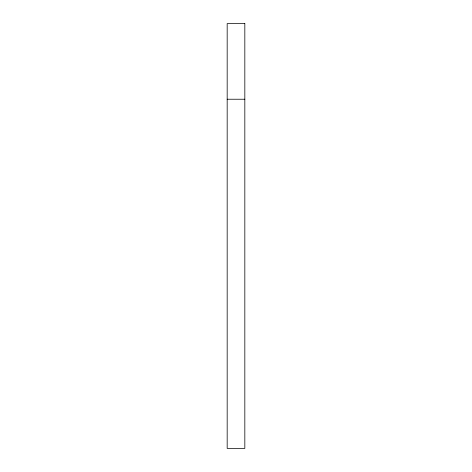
<?xml version="1.0" encoding="UTF-8"?>
<svg xmlns="http://www.w3.org/2000/svg" width="472" height="472" viewBox="0 0 472 472"><rect width="100%" height="100%" fill="white"/><g stroke="black" fill="none" stroke-linecap="round" stroke-linejoin="round"><path stroke-width="0.71" d="M227.174 99.232L244.826 99.232M244.826 23.6L227.174 23.6L227.174 448.4L244.826 448.4L244.826 23.6"/></g></svg>
